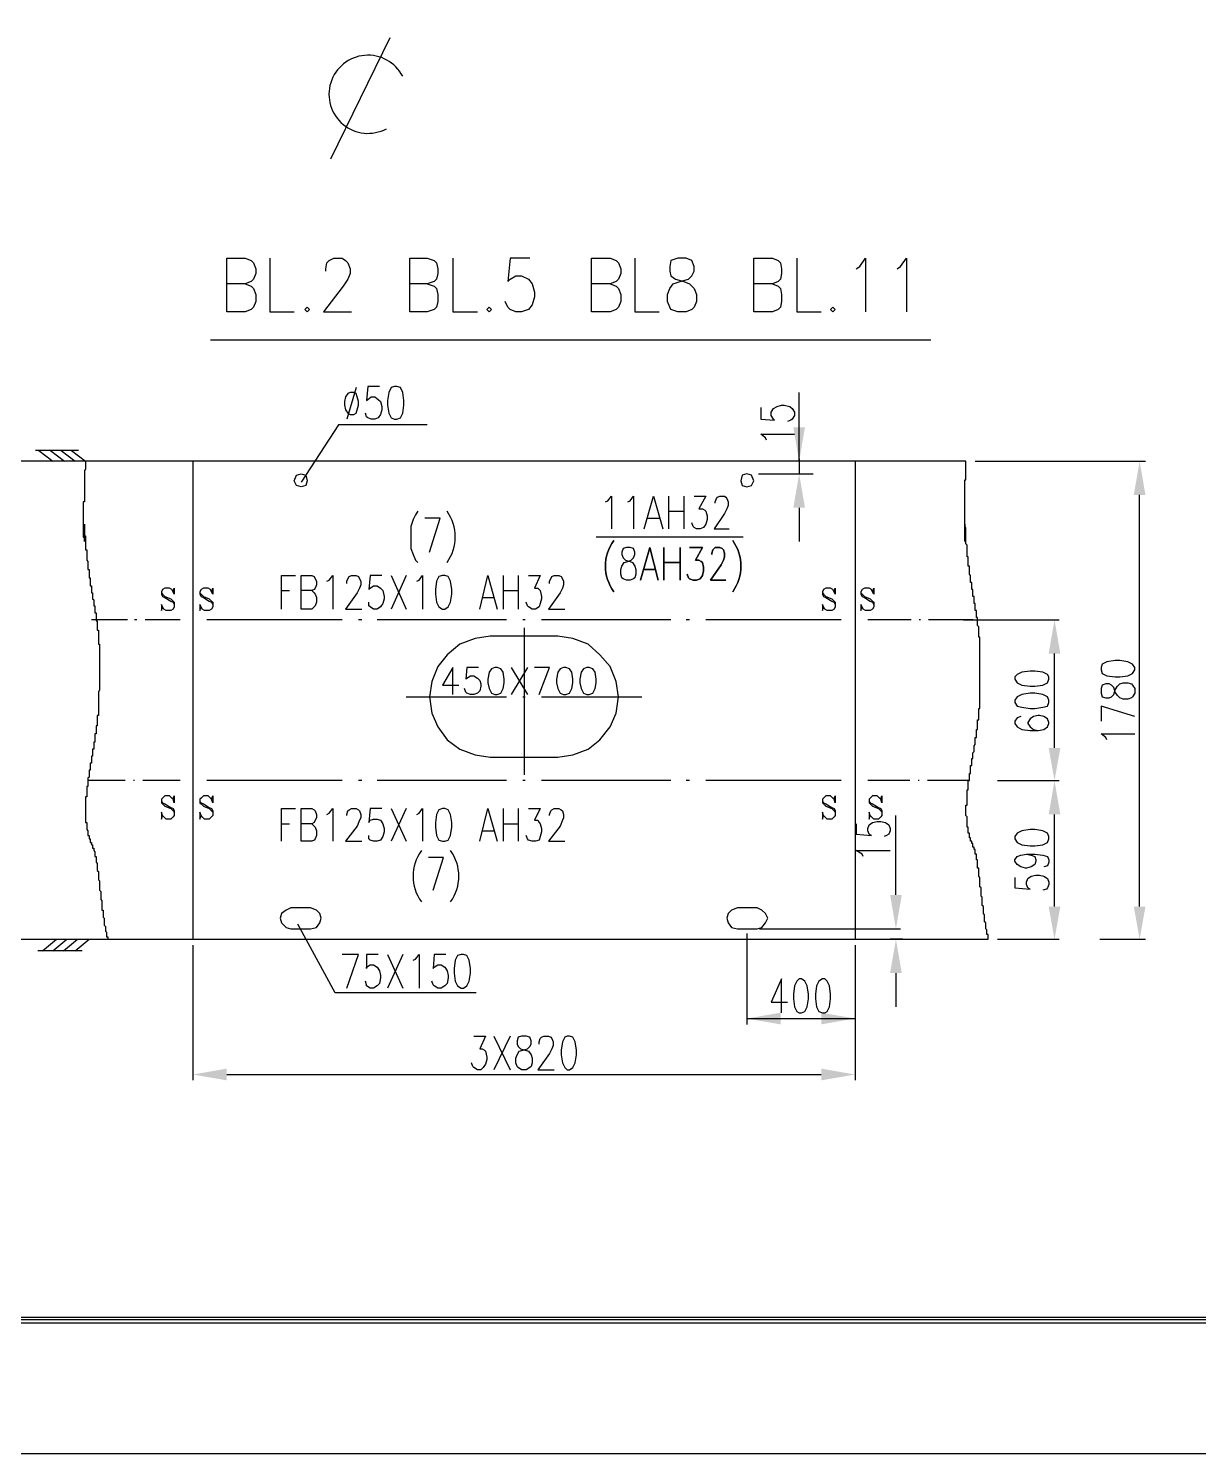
# Model space of a CAD drawing. Header units: millimetres. Extents: x 0.6 to 49, y 0.3 to 23.1.
# Drawn here: x 16.266 to 19.611, y 0.28 to 4.353 of the extents above; entities that cross this region are included whole.
import ezdxf

# ---------------------------------------------------------------- set-up
doc = ezdxf.new("R2010")
doc.units = ezdxf.units.MM
doc.layers.add('PDF_Geometry', color=7, linetype='Continuous')
doc.layers.add('PDF_Solid Fills', color=7, linetype='Continuous')

msp = doc.modelspace()

# ---------------------------------------------------------------- linework, layer by layer
at = {"layer": 'PDF_Geometry', "lineweight": 25}
for points in [[(0.6028, 23.1), (0.6028, 0.28), (49.0494, 0.28), (49.0494, 23.1)], [(1.5528, 22.7267), (1.5528, 0.6533), (48.6761, 0.6533), (48.6761, 22.7267)], [(18.1228, 3.6967), (18.1028, 3.69), (18.0994, 3.6733), (18.0994, 3.66), (18.1028, 3.6467), (18.1161, 3.6367), (18.1394, 3.63), (18.1561, 3.6233), (18.1694, 3.61), (18.1761, 3.5933), (18.1761, 3.5733), (18.1694, 3.5567), (18.1628, 3.55), (18.1461, 3.5433), (18.1228, 3.5433), (18.1028, 3.55), (18.0994, 3.5567), (18.0928, 3.5733), (18.0928, 3.5933), (18.0994, 3.61), (18.1094, 3.6233), (18.1294, 3.63), (18.1528, 3.6367), (18.1628, 3.6467), (18.1694, 3.66), (18.1694, 3.6733), (18.1628, 3.69), (18.1461, 3.6967)], [(17.0628, 3.5567), (17.0561, 3.55), (17.0628, 3.5433), (17.0694, 3.55)], [(17.5828, 3.5567), (17.5761, 3.55), (17.5828, 3.5433), (17.5894, 3.55)], [(18.5661, 3.5567), (18.5594, 3.55), (18.5661, 3.5433), (18.5728, 3.55)], [(17.1861, 3.3133), (17.1794, 3.31), (17.1728, 3.3), (17.1694, 3.2867), (17.1694, 3.2767), (17.1728, 3.2633), (17.1794, 3.2533), (17.1861, 3.25), (17.1961, 3.25), (17.2028, 3.2533), (17.2061, 3.2633), (17.2094, 3.2767), (17.2094, 3.2867), (17.2061, 3.3), (17.2028, 3.31), (17.1961, 3.3133)], [(17.3128, 3.33), (17.3028, 3.3267), (17.2961, 3.3133), (17.2928, 3.29), (17.2928, 3.2767), (17.2961, 3.2533), (17.3028, 3.24), (17.3128, 3.2367), (17.3194, 3.2367), (17.3294, 3.24), (17.3361, 3.2533), (17.3394, 3.2767), (17.3394, 3.29), (17.3361, 3.3133), (17.3294, 3.3267), (17.3194, 3.33)], [(17.0261, 3.06), (17.0328, 3.0767), (17.0461, 3.08), (17.0594, 3.0767), (17.0628, 3.06), (17.0594, 3.0467), (17.0461, 3.0433), (17.0328, 3.0467)], [(18.3394, 3.06), (18.3328, 3.0767), (18.3194, 3.08), (18.3061, 3.0767), (18.3028, 3.06), (18.3061, 3.0467), (18.3194, 3.0433), (18.3328, 3.0467)], [(17.9761, 2.87), (17.9661, 2.8667), (17.9628, 2.8567), (17.9628, 2.85), (17.9661, 2.84), (17.9728, 2.8333), (17.9861, 2.83), (17.9928, 2.8267), (17.9994, 2.8167), (18.0028, 2.8067), (18.0028, 2.7933), (17.9994, 2.7833), (17.9961, 2.78), (17.9861, 2.7767), (17.9761, 2.7767), (17.9661, 2.78), (17.9628, 2.7833), (17.9594, 2.7933), (17.9594, 2.8067), (17.9628, 2.8167), (17.9694, 2.8267), (17.9794, 2.83), (17.9894, 2.8333), (17.9961, 2.84), (17.9994, 2.85), (17.9994, 2.8567), (17.9961, 2.8667), (17.9861, 2.87)], [(17.9761, 2.87), (17.9661, 2.8667), (17.9628, 2.8567), (17.9628, 2.85), (17.9661, 2.84), (17.9728, 2.8333), (17.9861, 2.83), (17.9928, 2.8267), (17.9994, 2.8167), (18.0028, 2.8067), (18.0028, 2.7933), (17.9994, 2.7833), (17.9961, 2.78), (17.9861, 2.7767), (17.9761, 2.7767), (17.9661, 2.78), (17.9628, 2.7833), (17.9594, 2.7933), (17.9594, 2.8067), (17.9628, 2.8167), (17.9694, 2.8267), (17.9794, 2.83), (17.9894, 2.8333), (17.9961, 2.84), (17.9994, 2.85), (17.9994, 2.8567), (17.9961, 2.8667), (17.9861, 2.87)], [(18.0661, 2.7767), (18.0428, 2.87), (18.0161, 2.7767), (18.0428, 2.87)], [(18.0828, 2.7767), (18.0828, 2.87)], [(18.1294, 2.7767), (18.1294, 2.87)], [(18.1494, 2.7933), (18.1528, 2.7833), (18.1561, 2.78), (18.1661, 2.7767), (18.1761, 2.7767), (18.1861, 2.78), (18.1928, 2.79), (18.1961, 2.8033), (18.1961, 2.8133), (18.1928, 2.8267), (18.1894, 2.83), (18.1828, 2.8333), (18.1728, 2.8333), (18.1928, 2.87), (18.1561, 2.87), (18.1928, 2.87), (18.1728, 2.8333), (18.1828, 2.8333), (18.1894, 2.83), (18.1928, 2.8267), (18.1961, 2.8133), (18.1961, 2.8033), (18.1928, 2.79), (18.1861, 2.78), (18.1761, 2.7767), (18.1661, 2.7767), (18.1561, 2.78), (18.1528, 2.7833)], [(18.2594, 2.7767), (18.2161, 2.7767), (18.2461, 2.82), (18.2528, 2.8333), (18.2561, 2.8433), (18.2561, 2.8533), (18.2528, 2.8633), (18.2494, 2.8667), (18.2428, 2.87), (18.2294, 2.87), (18.2261, 2.8667), (18.2228, 2.8633), (18.2194, 2.8533), (18.2194, 2.85), (18.2194, 2.8533), (18.2228, 2.8633), (18.2261, 2.8667), (18.2294, 2.87), (18.2428, 2.87), (18.2494, 2.8667), (18.2528, 2.8633), (18.2561, 2.8533), (18.2561, 2.8433), (18.2528, 2.8333), (18.2461, 2.82), (18.2161, 2.7767)], [(18.1294, 2.8267), (18.0828, 2.8267)], [(17.4494, 2.79), (17.4394, 2.7867), (17.4328, 2.7733), (17.4294, 2.75), (17.4294, 2.7367), (17.4328, 2.7133), (17.4394, 2.7), (17.4494, 2.6933), (17.4561, 2.6933), (17.4661, 2.7), (17.4728, 2.7133), (17.4761, 2.7367), (17.4761, 2.75), (17.4728, 2.7733), (17.4661, 2.7867), (17.4561, 2.79)], [(18.0594, 2.8067), (18.0261, 2.8067)], [(17.5861, 2.27), (17.7794, 2.27), (17.8228, 2.2767), (17.8661, 2.2933), (17.8994, 2.32), (17.9294, 2.3567), (17.9461, 2.3967), (17.9528, 2.4433), (17.9461, 2.4867), (17.9294, 2.53), (17.8994, 2.5633), (17.8661, 2.5933), (17.8228, 2.61), (17.7794, 2.6167), (17.5861, 2.6167), (17.5428, 2.61), (17.4994, 2.5933), (17.4628, 2.5633), (17.4361, 2.53), (17.4194, 2.4867), (17.4128, 2.4433), (17.4194, 2.3967), (17.4361, 2.3567), (17.4628, 2.32), (17.4994, 2.2933), (17.5428, 2.2767)], [(17.5994, 2.5267), (17.5894, 2.5233), (17.5828, 2.5133), (17.5794, 2.4933), (17.5794, 2.4833), (17.5828, 2.4667), (17.5894, 2.4533), (17.5994, 2.45), (17.6061, 2.45), (17.6161, 2.4533), (17.6228, 2.4667), (17.6261, 2.4833), (17.6261, 2.4933), (17.6228, 2.5133), (17.6161, 2.5233), (17.6061, 2.5267)], [(17.7961, 2.5267), (17.7861, 2.5233), (17.7794, 2.5133), (17.7761, 2.4933), (17.7761, 2.4833), (17.7794, 2.4667), (17.7861, 2.4533), (17.7961, 2.45), (17.8028, 2.45), (17.8128, 2.4533), (17.8194, 2.4667), (17.8228, 2.4833), (17.8228, 2.4933), (17.8194, 2.5133), (17.8128, 2.5233), (17.8028, 2.5267)], [(17.8628, 2.5267), (17.8528, 2.5233), (17.8461, 2.5133), (17.8428, 2.4933), (17.8428, 2.4833), (17.8461, 2.4667), (17.8528, 2.4533), (17.8628, 2.45), (17.8694, 2.45), (17.8794, 2.4533), (17.8861, 2.4667), (17.8894, 2.4833), (17.8894, 2.4933), (17.8861, 2.5133), (17.8794, 2.5233), (17.8694, 2.5267)], [(19.3328, 2.52), (19.3361, 2.51), (19.3494, 2.5033), (19.3728, 2.5), (19.3861, 2.5), (19.4094, 2.5033), (19.4228, 2.51), (19.4294, 2.52), (19.4294, 2.5267), (19.4228, 2.5367), (19.4094, 2.5433), (19.3861, 2.5467), (19.3728, 2.5467), (19.3494, 2.5433), (19.3361, 2.5367), (19.3328, 2.5267)], [(19.0861, 2.4933), (19.0928, 2.4833), (19.1061, 2.4767), (19.1294, 2.4733), (19.1428, 2.4733), (19.1661, 2.4767), (19.1794, 2.4833), (19.1828, 2.4933), (19.1828, 2.5), (19.1794, 2.5067), (19.1661, 2.5133), (19.1428, 2.5167), (19.1294, 2.5167), (19.1061, 2.5133), (19.0928, 2.5067), (19.0861, 2.5)], [(19.0861, 2.4267), (19.0928, 2.4167), (19.1061, 2.4133), (19.1294, 2.41), (19.1428, 2.41), (19.1661, 2.4133), (19.1794, 2.4167), (19.1828, 2.4267), (19.1828, 2.4333), (19.1794, 2.4433), (19.1661, 2.45), (19.1428, 2.4533), (19.1294, 2.4533), (19.1061, 2.45), (19.0928, 2.4433), (19.0861, 2.4333)], [(19.3328, 2.4533), (19.3361, 2.4433), (19.3461, 2.44), (19.3561, 2.44), (19.3628, 2.4433), (19.3694, 2.45), (19.3728, 2.4633), (19.3794, 2.4733), (19.3861, 2.48), (19.3961, 2.4833), (19.4094, 2.4833), (19.4194, 2.48), (19.4228, 2.4767), (19.4294, 2.4667), (19.4294, 2.4533), (19.4228, 2.4433), (19.4194, 2.44), (19.4094, 2.4367), (19.3961, 2.4367), (19.3861, 2.44), (19.3794, 2.4467), (19.3728, 2.4567), (19.3694, 2.47), (19.3628, 2.4767), (19.3561, 2.48), (19.3461, 2.48), (19.3361, 2.4767), (19.3328, 2.4667)], [(17.4494, 2.1233), (17.4394, 2.12), (17.4328, 2.1067), (17.4294, 2.0833), (17.4294, 2.07), (17.4328, 2.0467), (17.4394, 2.0333), (17.4494, 2.03), (17.4561, 2.03), (17.4661, 2.0333), (17.4728, 2.0467), (17.4761, 2.07), (17.4761, 2.0833), (17.4728, 2.1067), (17.4661, 2.12), (17.4561, 2.1233)], [(19.0861, 2.0367), (19.0928, 2.0267), (19.1061, 2.02), (19.1294, 2.0167), (19.1428, 2.0167), (19.1661, 2.02), (19.1794, 2.0267), (19.1828, 2.0367), (19.1828, 2.0433), (19.1794, 2.0533), (19.1661, 2.06), (19.1428, 2.0633), (19.1294, 2.0633), (19.1061, 2.06), (19.0928, 2.0533), (19.0861, 2.0433)], [(17.0728, 1.78), (17.0894, 1.7833), (17.0994, 1.7967), (17.1028, 1.81), (17.0994, 1.8233), (17.0894, 1.8333), (17.0728, 1.84), (17.0161, 1.84), (17.0028, 1.8333), (16.9894, 1.8233), (16.9861, 1.81), (16.9894, 1.7967), (17.0028, 1.7833), (17.0161, 1.78)], [(18.3494, 1.78), (18.3628, 1.7833), (18.3728, 1.7967), (18.3794, 1.81), (18.3728, 1.8233), (18.3628, 1.8333), (18.3494, 1.84), (18.2928, 1.84), (18.2761, 1.8333), (18.2661, 1.8233), (18.2628, 1.81), (18.2661, 1.7967), (18.2761, 1.7833), (18.2928, 1.78)], [(17.5028, 1.7067), (17.4928, 1.7033), (17.4861, 1.69), (17.4828, 1.6667), (17.4828, 1.6533), (17.4861, 1.63), (17.4928, 1.6167), (17.5028, 1.61), (17.5094, 1.61), (17.5194, 1.6167), (17.5261, 1.63), (17.5294, 1.6533), (17.5294, 1.6667), (17.5261, 1.69), (17.5194, 1.7033), (17.5094, 1.7067)], [(18.4694, 1.6367), (18.4628, 1.63), (18.4561, 1.6167), (18.4528, 1.5933), (18.4528, 1.58), (18.4561, 1.5567), (18.4628, 1.5433), (18.4694, 1.54), (18.4761, 1.54), (18.4861, 1.5433), (18.4928, 1.5567), (18.4961, 1.58), (18.4961, 1.5933), (18.4928, 1.6167), (18.4861, 1.63), (18.4761, 1.6367)], [(18.5361, 1.6367), (18.5261, 1.63), (18.5194, 1.6167), (18.5161, 1.5933), (18.5161, 1.58), (18.5194, 1.5567), (18.5261, 1.5433), (18.5361, 1.54), (18.5428, 1.54), (18.5494, 1.5433), (18.5561, 1.5567), (18.5594, 1.58), (18.5594, 1.5933), (18.5561, 1.6167), (18.5494, 1.63), (18.5428, 1.6367)], [(17.6761, 1.4733), (17.6661, 1.47), (17.6628, 1.46), (17.6628, 1.45), (17.6661, 1.4433), (17.6728, 1.4367), (17.6861, 1.4333), (17.6961, 1.43), (17.7028, 1.42), (17.7061, 1.41), (17.7061, 1.3967), (17.7028, 1.3867), (17.6994, 1.3833), (17.6894, 1.3767), (17.6761, 1.3767), (17.6661, 1.3833), (17.6628, 1.3867), (17.6594, 1.3967), (17.6594, 1.41), (17.6628, 1.42), (17.6694, 1.43), (17.6794, 1.4333), (17.6928, 1.4367), (17.6994, 1.4433), (17.7028, 1.45), (17.7028, 1.46), (17.6994, 1.47), (17.6894, 1.4733)], [(17.8061, 1.4733), (17.7994, 1.47), (17.7928, 1.4567), (17.7894, 1.4333), (17.7894, 1.42), (17.7928, 1.3967), (17.7994, 1.3833), (17.8061, 1.3767), (17.8128, 1.3767), (17.8228, 1.3833), (17.8294, 1.3967), (17.8328, 1.42), (17.8328, 1.4333), (17.8294, 1.4567), (17.8228, 1.47), (17.8128, 1.4733)]]:
    msp.add_lwpolyline(points, close=True, dxfattribs=at)
for points in [[(48.6661, 0.6633), (48.6661, 22.7167), (1.5628, 22.7167), (1.5628, 0.6633), (48.6761, 0.6633)], [(48.6594, 0.67), (48.6594, 22.71), (1.5694, 22.71), (1.5694, 0.67), (48.6761, 0.67)], [(17.2994, 4.3267), (17.1294, 3.98)], [(16.8861, 3.6233), (16.9028, 3.6167), (16.9094, 3.61), (16.9161, 3.5933), (16.9161, 3.5733), (16.9094, 3.5567), (16.9028, 3.55), (16.8861, 3.5433), (16.8328, 3.5433), (16.8328, 3.6967), (16.8861, 3.6967), (16.9028, 3.69), (16.9094, 3.6833), (16.9161, 3.6667), (16.9161, 3.6533), (16.9094, 3.6367), (16.9028, 3.63), (16.8861, 3.6233), (16.8328, 3.6233)], [(16.9561, 3.6967), (16.9561, 3.5433), (17.0261, 3.5433)], [(17.1161, 3.66), (17.1161, 3.6667), (17.1194, 3.6833), (17.1261, 3.69), (17.1394, 3.6967), (17.1628, 3.6967), (17.1728, 3.69), (17.1794, 3.6833), (17.1861, 3.6667), (17.1861, 3.6533), (17.1794, 3.6367), (17.1661, 3.6167), (17.1094, 3.5433), (17.1894, 3.5433)], [(17.4061, 3.6233), (17.4261, 3.6167), (17.4328, 3.61), (17.4361, 3.5933), (17.4361, 3.5733), (17.4328, 3.5567), (17.4261, 3.55), (17.4061, 3.5433), (17.3561, 3.5433), (17.3561, 3.6967), (17.4061, 3.6967), (17.4261, 3.69), (17.4328, 3.6833), (17.4361, 3.6667), (17.4361, 3.6533), (17.4328, 3.6367), (17.4261, 3.63), (17.4061, 3.6233), (17.3561, 3.6233)], [(17.4794, 3.6967), (17.4794, 3.5433), (17.5494, 3.5433)], [(17.6994, 3.6967), (17.6428, 3.6967), (17.6361, 3.63), (17.6428, 3.6367), (17.6594, 3.6467), (17.6761, 3.6467), (17.6961, 3.6367), (17.7061, 3.6233), (17.7128, 3.6), (17.7128, 3.5867), (17.7061, 3.5633), (17.6961, 3.55), (17.6761, 3.5433), (17.6594, 3.5433), (17.6428, 3.55), (17.6361, 3.5567), (17.6294, 3.5733)], [(17.9294, 3.6233), (17.9461, 3.6167), (17.9528, 3.61), (17.9594, 3.5933), (17.9594, 3.5733), (17.9528, 3.5567), (17.9461, 3.55), (17.9294, 3.5433), (17.8761, 3.5433), (17.8761, 3.6967), (17.9294, 3.6967), (17.9461, 3.69), (17.9528, 3.6833), (17.9594, 3.6667), (17.9594, 3.6533), (17.9528, 3.6367), (17.9461, 3.63), (17.9294, 3.6233), (17.8761, 3.6233)], [(17.9994, 3.6967), (17.9994, 3.5433), (18.0694, 3.5433)], [(18.3928, 3.6233), (18.4094, 3.6167), (18.4161, 3.61), (18.4194, 3.5933), (18.4194, 3.5733), (18.4161, 3.5567), (18.4094, 3.55), (18.3928, 3.5433), (18.3394, 3.5433), (18.3394, 3.6967), (18.3928, 3.6967), (18.4094, 3.69), (18.4161, 3.6833), (18.4194, 3.6667), (18.4194, 3.6533), (18.4161, 3.6367), (18.4094, 3.63), (18.3928, 3.6233), (18.3394, 3.6233)], [(18.4628, 3.6967), (18.4628, 3.5433), (18.5328, 3.5433)], [(18.6328, 3.6667), (18.6428, 3.6733), (18.6594, 3.6967), (18.6594, 3.5433)], [(18.7494, 3.6667), (18.7594, 3.6733), (18.7761, 3.6967), (18.7761, 3.5433)], [(16.7861, 3.4633), (18.8461, 3.4633)], [(17.2028, 3.3267), (17.1761, 3.2367)], [(17.2694, 3.33), (17.2361, 3.33), (17.2328, 3.29), (17.2361, 3.2933), (17.2461, 3.3), (17.2561, 3.3), (17.2661, 3.2933), (17.2728, 3.2867), (17.2761, 3.2733), (17.2761, 3.2633), (17.2728, 3.25), (17.2661, 3.24), (17.2561, 3.2367), (17.2461, 3.2367), (17.2361, 3.24), (17.2328, 3.2433), (17.2294, 3.2533)], [(18.4694, 3.1167), (18.4694, 3.3133)], [(18.3594, 3.27), (18.3594, 3.2367), (18.3994, 3.2333), (18.3961, 3.2367), (18.3894, 3.2467), (18.3894, 3.2567), (18.3961, 3.2667), (18.4061, 3.2733), (18.4194, 3.2767), (18.4261, 3.2767), (18.4428, 3.2733), (18.4494, 3.2667), (18.4561, 3.2567), (18.4561, 3.2467), (18.4494, 3.2367), (18.4461, 3.2333), (18.4361, 3.23)], [(17.4061, 3.22), (17.1528, 3.22), (17.0461, 3.0567)], [(18.3761, 3.1767), (18.3728, 3.1833), (18.3594, 3.1933), (18.4561, 3.1933)], [(16.4094, 3.1467), (16.2861, 3.1467)], [(16.2961, 3.1467), (16.3361, 3.1167)], [(16.3294, 3.1467), (16.3694, 3.1167)], [(16.3594, 3.1467), (16.3994, 3.1167)], [(16.3894, 3.1467), (16.4294, 3.1167), (16.4294, 3.0933), (16.4261, 3.09), (16.4261, 3.0167), (16.4261, 3.0133), (16.4261, 3), (16.4228, 3), (16.4228, 2.9), (16.4261, 2.8967), (16.4261, 2.8867), (16.4261, 2.89), (16.4261, 2.9367), (16.4261, 2.9333), (16.4261, 2.9033), (16.4294, 2.9033), (16.4294, 2.8633), (16.4328, 2.8633), (16.4328, 2.8333), (16.4361, 2.83), (16.4361, 2.8067), (16.4394, 2.8067), (16.4394, 2.7967), (16.4394, 2.7833), (16.4428, 2.7833), (16.4428, 2.76), (16.4461, 2.76), (16.4461, 2.74), (16.4494, 2.74), (16.4494, 2.7233), (16.4528, 2.72), (16.4528, 2.7167), (16.4528, 2.7133), (16.4528, 2.7033), (16.4561, 2.7033), (16.4561, 2.6833), (16.4594, 2.6833), (16.4594, 2.66), (16.4628, 2.66), (16.4628, 2.6333), (16.4661, 2.6333), (16.4661, 2.61), (16.4661, 2.5933), (16.4694, 2.5933), (16.4694, 2.5233), (16.4694, 2.52), (16.4694, 2.4633), (16.4661, 2.4567), (16.4661, 2.39), (16.4628, 2.39), (16.4628, 2.3833), (16.4628, 2.36), (16.4594, 2.36), (16.4594, 2.3367), (16.4561, 2.3367), (16.4561, 2.3133), (16.4528, 2.3133), (16.4528, 2.3033), (16.4528, 2.3), (16.4528, 2.2933), (16.4494, 2.2933), (16.4494, 2.2733), (16.4461, 2.2733), (16.4461, 2.2533), (16.4428, 2.2533), (16.4428, 2.2467), (16.4428, 2.2333), (16.4394, 2.2333), (16.4394, 2.2133), (16.4361, 2.21), (16.4361, 2.1867), (16.4328, 2.1867), (16.4328, 2.1633), (16.4328, 2.16), (16.4328, 2.1567), (16.4294, 2.1567), (16.4294, 2.1233), (16.4294, 2.0833), (16.4328, 2.0833), (16.4328, 2.0633), (16.4361, 2.06), (16.4361, 2.0467), (16.4394, 2.0467), (16.4394, 2.04), (16.4394, 2.0367), (16.4428, 2.0367), (16.4428, 2.0333), (16.4428, 2.0267), (16.4461, 2.0267), (16.4461, 2.02), (16.4494, 2.02), (16.4494, 2.0167), (16.4494, 2.01), (16.4528, 2.01), (16.4528, 2.0033), (16.4561, 2), (16.4561, 1.9867), (16.4594, 1.9867), (16.4594, 1.97), (16.4628, 1.9667), (16.4628, 1.9467), (16.4661, 1.9433), (16.4661, 1.9333), (16.4661, 1.93), (16.4661, 1.92), (16.4694, 1.9167), (16.4694, 1.89), (16.4728, 1.8867), (16.4728, 1.8633), (16.4761, 1.86), (16.4761, 1.8333), (16.4794, 1.8333), (16.4794, 1.8133), (16.4828, 1.81), (16.4828, 1.79), (16.4861, 1.7867), (16.4861, 1.7733), (16.4894, 1.77), (16.4894, 1.7567), (16.4928, 1.7567), (16.4928, 1.75)], [(15.7128, 1.75), (16.4928, 1.75), (19.0094, 1.75), (19.0094, 1.7633), (19.0061, 1.7633), (19.0061, 1.7767), (19.0028, 1.78), (19.0028, 1.7967), (18.9994, 1.8), (18.9994, 1.82), (18.9961, 1.8233), (18.9961, 1.8433), (18.9928, 1.8467), (18.9928, 1.87), (18.9894, 1.8733), (18.9894, 1.8967), (18.9861, 1.9), (18.9861, 1.9267), (18.9828, 1.93), (18.9828, 1.94), (18.9828, 1.9433), (18.9828, 1.9533), (18.9794, 1.9533), (18.9794, 1.9767), (18.9761, 1.9767), (18.9761, 1.9933), (18.9728, 1.9933), (18.9728, 2.0067), (18.9694, 2.0067), (18.9694, 2.0133), (18.9661, 2.0133), (18.9661, 2.0167), (18.9661, 2.0233), (18.9628, 2.0233), (18.9628, 2.03), (18.9594, 2.03), (18.9594, 2.04), (18.9561, 2.04), (18.9561, 2.0533), (18.9528, 2.0533), (18.9528, 2.07), (18.9494, 2.07), (18.9494, 2.1), (18.9461, 2.1033), (18.9461, 2.1233), (18.9461, 2.1333), (18.9494, 2.1333), (18.9494, 2.1667), (18.9494, 2.17), (18.9494, 2.1767), (18.9528, 2.1767), (18.9528, 2.2033), (18.9561, 2.2033), (18.9561, 2.2233), (18.9594, 2.2233), (18.9594, 2.2433), (18.9594, 2.2467), (18.9628, 2.2467), (18.9628, 2.2667), (18.9661, 2.2667), (18.9661, 2.2833), (18.9694, 2.2867), (18.9694, 2.3), (18.9694, 2.3033), (18.9728, 2.3067), (18.9728, 2.3267), (18.9761, 2.3267), (18.9761, 2.35), (18.9794, 2.35), (18.9794, 2.3767), (18.9828, 2.3767), (18.9828, 2.3833), (18.9828, 2.41), (18.9861, 2.41), (18.9861, 2.5167), (18.9861, 2.52), (18.9861, 2.61), (18.9861, 2.6133), (18.9828, 2.6133), (18.9828, 2.6433), (18.9794, 2.6467), (18.9794, 2.67), (18.9761, 2.67), (18.9761, 2.69), (18.9728, 2.69), (18.9728, 2.71), (18.9694, 2.71), (18.9694, 2.7133), (18.9694, 2.7167), (18.9694, 2.73), (18.9661, 2.73), (18.9661, 2.75), (18.9628, 2.75), (18.9628, 2.77), (18.9594, 2.77), (18.9594, 2.79), (18.9561, 2.7933), (18.9561, 2.7967), (18.9561, 2.8167), (18.9528, 2.8167), (18.9528, 2.8433), (18.9494, 2.8433), (18.9494, 2.8767), (18.9461, 2.88), (18.9461, 2.9267), (18.9428, 2.9267), (18.9428, 2.9333), (18.9428, 2.9367), (18.9428, 2.89), (18.9428, 2.8867), (18.9428, 3.0167), (18.9428, 3.02), (18.9428, 3.0633), (18.9461, 3.0633), (18.9461, 3.1167), (16.4294, 3.1167), (15.7128, 3.1167)], [(16.7361, 3.1167), (16.7361, 1.75)], [(18.4694, 3.1233), (18.4694, 3.08)], [(18.6294, 3.1167), (18.6294, 1.75)], [(18.9728, 3.1167), (19.4594, 3.1167)], [(18.3528, 3.08), (18.5094, 3.08)], [(17.9161, 3), (17.9228, 3.0033), (17.9328, 3.0167), (17.9328, 2.9233)], [(17.9794, 3), (17.9861, 3.0033), (17.9961, 3.0167), (17.9961, 2.9233)], [(18.0261, 2.9233), (18.0528, 3.0167), (18.0794, 2.9233)], [(18.0961, 3.0167), (18.0961, 2.9233)], [(18.1394, 3.0167), (18.1394, 2.9233)], [(18.1694, 3.0167), (18.2028, 3.0167), (18.1828, 2.98), (18.1928, 2.98), (18.1994, 2.9767), (18.2028, 2.9733), (18.2061, 2.96), (18.2061, 2.95), (18.2028, 2.9367), (18.1961, 2.9267), (18.1861, 2.9233), (18.1761, 2.9233), (18.1694, 2.9267), (18.1661, 2.93), (18.1628, 2.94)], [(18.2294, 2.9967), (18.2294, 3), (18.2328, 3.01), (18.2361, 3.0133), (18.2428, 3.0167), (18.2561, 3.0167), (18.2594, 3.0133), (18.2628, 3.01), (18.2661, 3), (18.2661, 2.99), (18.2628, 2.98), (18.2561, 2.9667), (18.2261, 2.9233), (18.2694, 2.9233)], [(19.4428, 1.8433), (19.4428, 3.02)], [(18.4694, 2.9833), (18.4694, 2.8867)], [(17.3794, 2.9733), (17.3728, 2.9633), (17.3661, 2.95), (17.3594, 2.93), (17.3594, 2.8667), (17.3661, 2.85), (17.3728, 2.8333), (17.3794, 2.8267)], [(17.4128, 2.8567), (17.4428, 2.9533), (17.3994, 2.9533)], [(18.0361, 2.9533), (18.0694, 2.9533)], [(18.0961, 2.9733), (18.1394, 2.9733)], [(17.8894, 2.9), (18.3094, 2.9)], [(16.9894, 2.6933), (16.9894, 2.79), (17.0294, 2.79)], [(17.0761, 2.7467), (17.0828, 2.74), (17.0861, 2.7367), (17.0894, 2.7267), (17.0894, 2.7133), (17.0861, 2.7033), (17.0828, 2.7), (17.0761, 2.6933), (17.0461, 2.6933), (17.0461, 2.79), (17.0761, 2.79), (17.0828, 2.7867), (17.0861, 2.78), (17.0894, 2.7733), (17.0894, 2.7633), (17.0861, 2.7533), (17.0828, 2.75), (17.0761, 2.7467), (17.0461, 2.7467)], [(17.1194, 2.7733), (17.1261, 2.7767), (17.1361, 2.79), (17.1361, 2.6933)], [(17.1761, 2.7667), (17.1761, 2.7733), (17.1794, 2.78), (17.1828, 2.7867), (17.1894, 2.79), (17.2028, 2.79), (17.2094, 2.7867), (17.2128, 2.78), (17.2161, 2.7733), (17.2161, 2.7633), (17.2128, 2.7533), (17.2061, 2.74), (17.1728, 2.6933), (17.2194, 2.6933)], [(17.2761, 2.79), (17.2428, 2.79), (17.2394, 2.75), (17.2428, 2.7533), (17.2528, 2.76), (17.2628, 2.76), (17.2728, 2.7533), (17.2794, 2.7467), (17.2828, 2.73), (17.2828, 2.7233), (17.2794, 2.71), (17.2728, 2.7), (17.2628, 2.6933), (17.2528, 2.6933), (17.2428, 2.7), (17.2394, 2.7033), (17.2394, 2.7133)], [(17.3028, 2.79), (17.3461, 2.6933)], [(17.3461, 2.79), (17.3028, 2.6933)], [(17.3761, 2.7733), (17.3828, 2.7767), (17.3928, 2.79), (17.3928, 2.6933)], [(17.5561, 2.6933), (17.5794, 2.79), (17.6061, 2.6933)], [(17.6228, 2.79), (17.6228, 2.6933)], [(17.6661, 2.79), (17.6661, 2.6933)], [(17.6961, 2.79), (17.7294, 2.79), (17.7128, 2.7533), (17.7228, 2.7533), (17.7261, 2.75), (17.7294, 2.7467), (17.7328, 2.73), (17.7328, 2.7233), (17.7294, 2.71), (17.7261, 2.7), (17.7161, 2.6933), (17.7061, 2.6933), (17.6961, 2.7), (17.6928, 2.7033), (17.6894, 2.7133)], [(17.7561, 2.7667), (17.7561, 2.7733), (17.7594, 2.78), (17.7628, 2.7867), (17.7694, 2.79), (17.7828, 2.79), (17.7894, 2.7867), (17.7928, 2.78), (17.7961, 2.7733), (17.7961, 2.7633), (17.7928, 2.7533), (17.7861, 2.74), (17.7528, 2.6933), (17.7994, 2.6933)], [(16.6794, 2.7433), (16.6828, 2.7533), (16.6828, 2.7367), (16.6794, 2.7433), (16.6761, 2.75), (16.6694, 2.7533), (16.6561, 2.7533), (16.6494, 2.75), (16.6461, 2.7433), (16.6461, 2.7367), (16.6494, 2.73), (16.6561, 2.7267), (16.6728, 2.7167), (16.6794, 2.7133), (16.6828, 2.7067)], [(16.6461, 2.74), (16.6494, 2.7367), (16.6561, 2.73), (16.6728, 2.7233), (16.6794, 2.7167), (16.6828, 2.7133), (16.6828, 2.7), (16.6794, 2.6933), (16.6728, 2.69), (16.6594, 2.69), (16.6528, 2.6933), (16.6494, 2.7), (16.6461, 2.7067), (16.6461, 2.69), (16.6494, 2.7)], [(16.7894, 2.7433), (16.7928, 2.7533), (16.7928, 2.7367), (16.7894, 2.7433), (16.7861, 2.75), (16.7794, 2.7533), (16.7661, 2.7533), (16.7594, 2.75), (16.7561, 2.7433), (16.7561, 2.7367), (16.7594, 2.73), (16.7661, 2.7267), (16.7828, 2.7167), (16.7894, 2.7133), (16.7928, 2.7067)], [(16.7561, 2.74), (16.7594, 2.7367), (16.7661, 2.73), (16.7828, 2.7233), (16.7894, 2.7167), (16.7928, 2.7133), (16.7928, 2.7), (16.7894, 2.6933), (16.7828, 2.69), (16.7694, 2.69), (16.7628, 2.6933), (16.7594, 2.7), (16.7561, 2.7067), (16.7561, 2.69), (16.7594, 2.7)], [(16.9894, 2.7467), (17.0128, 2.7467)], [(17.6228, 2.7467), (17.6661, 2.7467)], [(18.5694, 2.7433), (18.5728, 2.7533), (18.5728, 2.7367), (18.5694, 2.7433), (18.5661, 2.75), (18.5594, 2.7533), (18.5461, 2.7533), (18.5394, 2.75), (18.5361, 2.7433), (18.5361, 2.7367), (18.5394, 2.73), (18.5461, 2.7267), (18.5628, 2.7167), (18.5694, 2.7133), (18.5728, 2.7067)], [(18.5361, 2.74), (18.5394, 2.7367), (18.5461, 2.73), (18.5628, 2.7233), (18.5694, 2.7167), (18.5728, 2.7133), (18.5728, 2.7), (18.5694, 2.6933), (18.5628, 2.69), (18.5494, 2.69), (18.5428, 2.6933), (18.5394, 2.7), (18.5361, 2.7067), (18.5361, 2.69), (18.5394, 2.7)], [(18.6794, 2.7433), (18.6828, 2.7533), (18.6828, 2.7367), (18.6794, 2.7433), (18.6761, 2.75), (18.6694, 2.7533), (18.6561, 2.7533), (18.6494, 2.75), (18.6461, 2.7433), (18.6461, 2.7367), (18.6494, 2.73), (18.6561, 2.7267), (18.6728, 2.7167), (18.6794, 2.7133), (18.6828, 2.7067)], [(18.6461, 2.74), (18.6494, 2.7367), (18.6561, 2.73), (18.6728, 2.7233), (18.6794, 2.7167), (18.6828, 2.7133), (18.6828, 2.7), (18.6794, 2.6933), (18.6728, 2.69), (18.6594, 2.69), (18.6528, 2.6933), (18.6494, 2.7), (18.6461, 2.7067), (18.6461, 2.69), (18.6494, 2.7)], [(17.5628, 2.7267), (17.5961, 2.7267)], [(16.5494, 2.6633), (16.4461, 2.6633)], [(16.5761, 2.6633), (16.5694, 2.6633)], [(16.6994, 2.6633), (16.5994, 2.6633)], [(17.1628, 2.6633), (16.7761, 2.6633)], [(17.2194, 2.6633), (17.2094, 2.6633)], [(17.6328, 2.6633), (17.2628, 2.6633)], [(17.6861, 2.6633), (17.6794, 2.6633)], [(18.1028, 2.6633), (17.7328, 2.6633)], [(18.1561, 2.6633), (18.1461, 2.6633)], [(18.5894, 2.6633), (18.2028, 2.6633)], [(18.7894, 2.6633), (18.6661, 2.6633)], [(18.8161, 2.6633), (18.8128, 2.6633)], [(18.9661, 2.6633), (18.8394, 2.6633)], [(18.9394, 2.6633), (19.2128, 2.6633)], [(17.6828, 2.64), (17.6828, 2.22)], [(19.1994, 2.2967), (19.1994, 2.5667)], [(17.4794, 2.45), (17.4794, 2.5267), (17.4494, 2.4767), (17.4961, 2.4767)], [(17.5528, 2.5267), (17.5194, 2.5267), (17.5161, 2.4933), (17.5194, 2.4967), (17.5294, 2.5033), (17.5394, 2.5033), (17.5494, 2.4967), (17.5561, 2.49), (17.5594, 2.48), (17.5594, 2.4733), (17.5561, 2.46), (17.5494, 2.4533), (17.5394, 2.45), (17.5294, 2.45), (17.5194, 2.4533), (17.5161, 2.4567), (17.5128, 2.4667)], [(17.6461, 2.5267), (17.6928, 2.45)], [(17.6928, 2.5267), (17.6461, 2.45)], [(17.7261, 2.45), (17.7561, 2.5267), (17.7128, 2.5267)], [(17.3461, 2.4433), (17.6328, 2.4433)], [(17.6794, 2.4433), (17.6861, 2.4433)], [(17.7328, 2.4433), (18.0194, 2.4433)], [(19.4294, 2.3867), (19.3328, 2.4167), (19.3328, 2.3733)], [(19.1028, 2.3867), (19.0928, 2.3833), (19.0861, 2.3733), (19.0861, 2.3667), (19.0928, 2.3567), (19.1061, 2.35), (19.1294, 2.3467), (19.1528, 2.3467), (19.1694, 2.35), (19.1794, 2.3567), (19.1828, 2.3667), (19.1828, 2.37), (19.1794, 2.38), (19.1694, 2.3867), (19.1561, 2.39), (19.1528, 2.39), (19.1394, 2.3867), (19.1294, 2.38), (19.1228, 2.37), (19.1228, 2.3667), (19.1294, 2.3567), (19.1394, 2.35), (19.1528, 2.3467)], [(19.3494, 2.32), (19.3461, 2.3267), (19.3328, 2.3367), (19.4294, 2.3367)], [(16.5428, 2.2033), (16.4361, 2.2033)], [(16.5694, 2.2033), (16.5661, 2.2033)], [(16.6994, 2.2033), (16.5928, 2.2033)], [(17.1628, 2.2033), (16.7761, 2.2033)], [(17.2194, 2.2033), (17.2094, 2.2033)], [(17.6328, 2.2033), (17.2628, 2.2033)], [(17.6861, 2.2033), (17.6794, 2.2033)], [(18.1028, 2.2033), (17.7328, 2.2033)], [(18.1561, 2.2033), (18.1461, 2.2033)], [(18.5894, 2.2033), (18.2028, 2.2033)], [(18.7861, 2.2033), (18.6661, 2.2033)], [(18.8128, 2.2033), (18.8094, 2.2033)], [(18.9561, 2.2033), (18.8361, 2.2033)], [(19.0361, 2.2033), (19.2128, 2.2033)], [(16.6794, 2.15), (16.6828, 2.16), (16.6828, 2.14), (16.6794, 2.15), (16.6761, 2.1533), (16.6694, 2.16), (16.6561, 2.16), (16.6494, 2.1533), (16.6461, 2.15), (16.6461, 2.14), (16.6494, 2.1367), (16.6561, 2.13), (16.6728, 2.1233), (16.6794, 2.1167), (16.6828, 2.1133)], [(16.7894, 2.15), (16.7928, 2.16), (16.7928, 2.14), (16.7894, 2.15), (16.7861, 2.1533), (16.7794, 2.16), (16.7661, 2.16), (16.7594, 2.1533), (16.7561, 2.15), (16.7561, 2.14), (16.7594, 2.1367), (16.7661, 2.13), (16.7828, 2.1233), (16.7894, 2.1167), (16.7928, 2.1133)], [(18.5694, 2.15), (18.5728, 2.16), (18.5728, 2.14), (18.5694, 2.15), (18.5661, 2.1533), (18.5594, 2.16), (18.5461, 2.16), (18.5394, 2.1533), (18.5361, 2.15), (18.5361, 2.14), (18.5394, 2.1367), (18.5461, 2.13), (18.5628, 2.1233), (18.5694, 2.1167), (18.5728, 2.1133)], [(18.7028, 2.15), (18.7061, 2.16), (18.7061, 2.14), (18.7028, 2.15), (18.6994, 2.1533), (18.6928, 2.16), (18.6794, 2.16), (18.6728, 2.1533), (18.6694, 2.15), (18.6694, 2.14), (18.6728, 2.1367), (18.6794, 2.13), (18.6961, 2.1233), (18.7028, 2.1167), (18.7061, 2.1133)], [(16.6461, 2.1433), (16.6494, 2.14), (16.6561, 2.1367), (16.6728, 2.1267), (16.6794, 2.1233), (16.6828, 2.1167), (16.6828, 2.1033), (16.6794, 2.1), (16.6728, 2.0933), (16.6594, 2.0933), (16.6528, 2.1), (16.6494, 2.1033), (16.6461, 2.1133), (16.6461, 2.0933), (16.6494, 2.1033)], [(16.7561, 2.1433), (16.7594, 2.14), (16.7661, 2.1367), (16.7828, 2.1267), (16.7894, 2.1233), (16.7928, 2.1167), (16.7928, 2.1033), (16.7894, 2.1), (16.7828, 2.0933), (16.7694, 2.0933), (16.7628, 2.1), (16.7594, 2.1033), (16.7561, 2.1133), (16.7561, 2.0933), (16.7594, 2.1033)], [(16.9894, 2.03), (16.9894, 2.1233), (17.0294, 2.1233)], [(17.0761, 2.08), (17.0828, 2.0733), (17.0861, 2.07), (17.0894, 2.06), (17.0894, 2.0467), (17.0861, 2.0367), (17.0828, 2.0333), (17.0761, 2.03), (17.0461, 2.03), (17.0461, 2.1233), (17.0761, 2.1233), (17.0828, 2.12), (17.0861, 2.1167), (17.0894, 2.1067), (17.0894, 2.0967), (17.0861, 2.09), (17.0828, 2.0833), (17.0761, 2.08), (17.0461, 2.08)], [(17.1194, 2.1067), (17.1261, 2.11), (17.1361, 2.1233), (17.1361, 2.03)], [(17.1761, 2.1033), (17.1761, 2.1067), (17.1794, 2.1167), (17.1828, 2.12), (17.1894, 2.1233), (17.2028, 2.1233), (17.2094, 2.12), (17.2128, 2.1167), (17.2161, 2.1067), (17.2161, 2.0967), (17.2128, 2.09), (17.2061, 2.0733), (17.1728, 2.03), (17.2194, 2.03)], [(17.2761, 2.1233), (17.2428, 2.1233), (17.2394, 2.0833), (17.2428, 2.09), (17.2528, 2.0933), (17.2628, 2.0933), (17.2728, 2.09), (17.2794, 2.08), (17.2828, 2.0667), (17.2828, 2.0567), (17.2794, 2.0433), (17.2728, 2.0333), (17.2628, 2.03), (17.2528, 2.03), (17.2428, 2.0333), (17.2394, 2.0367), (17.2394, 2.0467)], [(17.3028, 2.1233), (17.3461, 2.03)], [(17.3461, 2.1233), (17.3028, 2.03)], [(17.3761, 2.1067), (17.3828, 2.11), (17.3928, 2.1233), (17.3928, 2.03)], [(17.5561, 2.03), (17.5794, 2.1233), (17.6061, 2.03)], [(17.6228, 2.1233), (17.6228, 2.03)], [(17.6661, 2.1233), (17.6661, 2.03)], [(17.6961, 2.1233), (17.7294, 2.1233), (17.7128, 2.09), (17.7228, 2.09), (17.7261, 2.0833), (17.7294, 2.08), (17.7328, 2.0667), (17.7328, 2.0567), (17.7294, 2.0433), (17.7261, 2.0333), (17.7161, 2.03), (17.7061, 2.03), (17.6961, 2.0333), (17.6928, 2.0367), (17.6894, 2.0467)], [(17.7561, 2.1033), (17.7561, 2.1067), (17.7594, 2.1167), (17.7628, 2.12), (17.7694, 2.1233), (17.7828, 2.1233), (17.7894, 2.12), (17.7928, 2.1167), (17.7961, 2.1067), (17.7961, 2.0967), (17.7928, 2.09), (17.7861, 2.0733), (17.7528, 2.03), (17.7994, 2.03)], [(18.5361, 2.1433), (18.5394, 2.14), (18.5461, 2.1367), (18.5628, 2.1267), (18.5694, 2.1233), (18.5728, 2.1167), (18.5728, 2.1033), (18.5694, 2.1), (18.5628, 2.0933), (18.5494, 2.0933), (18.5428, 2.1), (18.5394, 2.1033), (18.5361, 2.1133), (18.5361, 2.0933), (18.5394, 2.1033)], [(18.6694, 2.1433), (18.6728, 2.14), (18.6794, 2.1367), (18.6961, 2.1267), (18.7028, 2.1233), (18.7061, 2.1167), (18.7061, 2.1033), (18.7028, 2.1), (18.6961, 2.0933), (18.6828, 2.0933), (18.6761, 2.1), (18.6728, 2.1033), (18.6694, 2.1133), (18.6694, 2.0933), (18.6728, 2.1033)], [(16.9894, 2.08), (17.0128, 2.08)], [(17.6228, 2.08), (17.6661, 2.08)], [(18.6328, 2.08), (18.6328, 2.05), (18.6761, 2.0467), (18.6694, 2.05), (18.6661, 2.06), (18.6661, 2.0667), (18.6694, 2.0767), (18.6794, 2.0833), (18.6928, 2.0867), (18.7028, 2.0867), (18.7161, 2.0833), (18.7261, 2.0767), (18.7294, 2.0667), (18.7294, 2.06), (18.7261, 2.05), (18.7194, 2.0467), (18.7128, 2.0433)], [(18.7461, 1.8767), (18.7461, 2.1033)], [(19.1994, 1.8433), (19.1994, 2.1067)], [(17.5628, 2.06), (17.5961, 2.06)], [(18.6528, 1.9867), (18.6494, 1.9933), (18.6328, 2.0033), (18.7294, 2.0033)], [(17.4228, 1.89), (17.4528, 1.9833), (17.4094, 1.9833)], [(19.1194, 1.9933), (19.1328, 1.99), (19.1428, 1.9867), (19.1461, 1.9767), (19.1461, 1.9733), (19.1428, 1.9633), (19.1328, 1.9567), (19.1194, 1.9533), (19.1161, 1.9533), (19.1028, 1.9567), (19.0928, 1.9633), (19.0861, 1.9733), (19.0861, 1.9767), (19.0928, 1.9867), (19.1028, 1.99), (19.1194, 1.9933), (19.1428, 1.9933), (19.1661, 1.99), (19.1794, 1.9867), (19.1828, 1.9767), (19.1828, 1.97), (19.1794, 1.96), (19.1694, 1.9567)], [(19.0861, 1.9267), (19.0861, 1.8967), (19.1294, 1.8933), (19.1228, 1.8967), (19.1194, 1.9067), (19.1194, 1.9133), (19.1228, 1.9233), (19.1328, 1.93), (19.1461, 1.9333), (19.1561, 1.9333), (19.1694, 1.93), (19.1794, 1.9233), (19.1828, 1.9133), (19.1828, 1.9067), (19.1794, 1.8967), (19.1761, 1.8933), (19.1661, 1.89)], [(17.4294, 1.5967), (17.1428, 1.5967), (17.0361, 1.7933)], [(18.3194, 1.7667), (18.3194, 1.5067)], [(18.3561, 1.78), (18.7594, 1.78)], [(16.4194, 1.7167), (16.2928, 1.7167)], [(16.3061, 1.7167), (16.3461, 1.75)], [(16.3361, 1.7167), (16.3761, 1.75)], [(16.3661, 1.7167), (16.4061, 1.75)], [(16.3994, 1.7167), (16.4394, 1.75)], [(16.7361, 1.7333), (16.7361, 1.3467)], [(18.6294, 1.7333), (18.6294, 1.3467)], [(18.7661, 1.75), (18.7294, 1.75)], [(19.0361, 1.75), (19.2128, 1.75)], [(19.3294, 1.75), (19.4594, 1.75)], [(17.1761, 1.61), (17.2094, 1.7067), (17.1628, 1.7067)], [(17.2661, 1.7067), (17.2328, 1.7067), (17.2328, 1.6667), (17.2328, 1.67), (17.2428, 1.6767), (17.2528, 1.6767), (17.2628, 1.67), (17.2694, 1.66), (17.2728, 1.6467), (17.2728, 1.64), (17.2694, 1.6233), (17.2628, 1.6167), (17.2528, 1.61), (17.2428, 1.61), (17.2328, 1.6167), (17.2328, 1.62), (17.2294, 1.63)], [(17.2928, 1.7067), (17.3361, 1.61)], [(17.3361, 1.7067), (17.2928, 1.61)], [(17.3661, 1.69), (17.3728, 1.6933), (17.3828, 1.7067), (17.3828, 1.61)], [(17.4594, 1.7067), (17.4261, 1.7067), (17.4228, 1.6667), (17.4261, 1.67), (17.4361, 1.6767), (17.4461, 1.6767), (17.4561, 1.67), (17.4628, 1.66), (17.4661, 1.6467), (17.4661, 1.64), (17.4628, 1.6233), (17.4561, 1.6167), (17.4461, 1.61), (17.4361, 1.61), (17.4261, 1.6167), (17.4228, 1.62), (17.4194, 1.63)], [(18.4194, 1.54), (18.4194, 1.6367), (18.3894, 1.57), (18.4361, 1.57)], [(18.7461, 1.6533), (18.7461, 1.5567)], [(17.5461, 1.5967), (17.1428, 1.5967)], [(18.6294, 1.58), (18.6294, 1.5067)], [(18.3194, 1.5233), (18.6294, 1.5233)], [(18.4161, 1.5233), (18.5328, 1.5233)], [(17.5394, 1.4733), (17.5728, 1.4733), (17.5561, 1.4367), (17.5628, 1.4367), (17.5694, 1.4333), (17.5728, 1.43), (17.5761, 1.4133), (17.5761, 1.4067), (17.5728, 1.3933), (17.5661, 1.3833), (17.5594, 1.3767), (17.5494, 1.3767), (17.5394, 1.3833), (17.5361, 1.3867), (17.5328, 1.3967)], [(17.5961, 1.4733), (17.6428, 1.3767)], [(17.6428, 1.4733), (17.5961, 1.3767)], [(17.7261, 1.45), (17.7261, 1.4567), (17.7294, 1.4667), (17.7328, 1.47), (17.7394, 1.4733), (17.7528, 1.4733), (17.7594, 1.47), (17.7628, 1.4667), (17.7661, 1.4567), (17.7661, 1.4467), (17.7628, 1.4367), (17.7561, 1.4233), (17.7228, 1.3767), (17.7694, 1.3767)], [(16.8328, 1.3633), (18.5328, 1.3633)]]:
    msp.add_lwpolyline(points, dxfattribs=at)
for points in [[(17.9394, 2.89, 0.323638), (17.9394, 2.7433, -0.323638)], [(18.2794, 2.7433, 0.323638), (18.2794, 2.89, -0.323638)]]:
    msp.add_lwpolyline(points, format="xyb", close=True, dxfattribs=at)
for centre, radius, start, end in [((17.2369, 4.1653), 0.1117, 27.3786, 298.0584), ((17.3602, 2.9), 0.1261, 324.4497, 35.5503), ((17.4909, 1.93), 0.1252, 144.1329, 215.8671), ((17.3713, 1.93), 0.1252, 324.1329, 35.8671)]:
    msp.add_arc(centre, radius, start, end, dxfattribs=at)
at = {"layer": 'PDF_Solid Fills', "lineweight": 25, "transparency": 33554559}
for points in [[(18.4528, 3.2133), (18.4861, 3.2133), (18.4694, 3.1167)], [(19.4261, 3.02), (19.4594, 3.02), (19.4428, 3.1167)], [(18.4528, 2.9833), (18.4861, 2.9833), (18.4694, 3.08)], [(19.1828, 2.5667), (19.2161, 2.5667), (19.1994, 2.6633)], [(19.1828, 2.2967), (19.2161, 2.2967), (19.1994, 2.2033)], [(19.1828, 2.1067), (19.2161, 2.1067), (19.1994, 2.2033)], [(18.7294, 1.8767), (18.7628, 1.8767), (18.7461, 1.78)], [(19.1828, 1.8433), (19.2161, 1.8433), (19.1994, 1.75)], [(19.4261, 1.8433), (19.4594, 1.8433), (19.4428, 1.75)], [(18.7294, 1.6533), (18.7628, 1.6533), (18.7461, 1.75)], [(18.4161, 1.54), (18.4161, 1.5067), (18.3194, 1.5233)], [(18.5328, 1.54), (18.5328, 1.5067), (18.6294, 1.5233)], [(16.8328, 1.38), (16.8328, 1.3467), (16.7361, 1.3633)], [(18.5328, 1.38), (18.5328, 1.3467), (18.6294, 1.3633)]]:
    msp.add_solid(points, dxfattribs=at)

doc.saveas('drawing.dxf')
